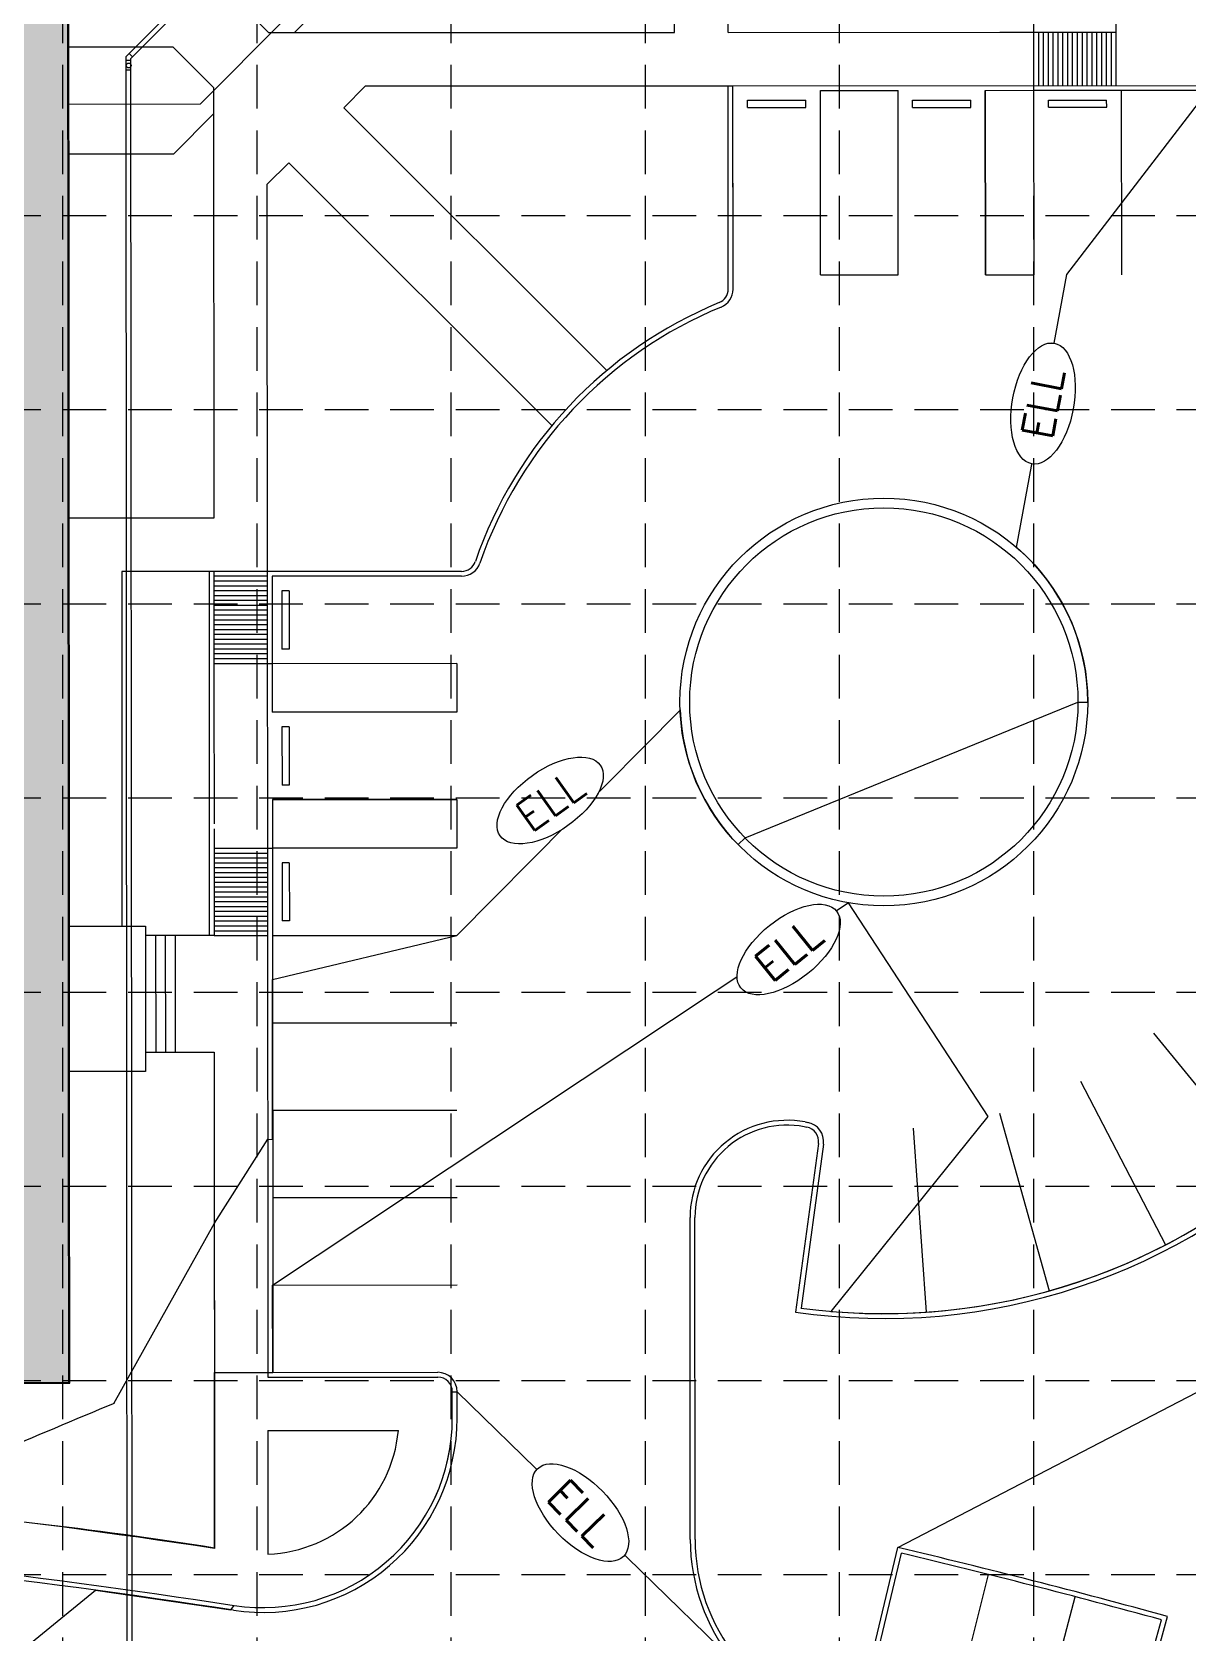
# Model space of a CAD drawing. Header units: feet. Extents: x -4510 to -3228, y -2167 to -1365.
# Drawn here: x -3952.4 to -3833.3, y -1911.6 to -1746.7 of the extents above; entities that cross this region are included whole.
import ezdxf
from ezdxf.enums import TextEntityAlignment as Align

# ---------------------------------------------------------------- set-up
doc = ezdxf.new("R2010")
doc.units = ezdxf.units.FT
doc.header["$LTSCALE"] = 40
doc.header["$MEASUREMENT"] = 0
doc.linetypes.add('HIDDEN', pattern=[0.375, 0.25, -0.125])
for name, color, linetype in [('GRID', 254, 'HIDDEN'), ('P-BLDG', 7, 'CONTINUOUS'), ('P-BLDG-H', 15, 'CONTINUOUS'), ('P-PVMT', 3, 'CONTINUOUS'), ('P-STORM', 3, 'CONTINUOUS'), ('P-STRIPE', 1, 'CONTINUOUS'), ('PC', 43, 'CONTINUOUS')]:
    doc.layers.add(name, color=color, linetype=linetype)
doc.styles.add('L80', font='simplex', dxfattribs={"height": 3.2})

msp = doc.modelspace()

# ---------------------------------------------------------------- linework, layer by layer
at = {"layer": 'GRID', "color": 253, "linetype": 'HIDDEN', "ltscale": 0.45}
for p, q in [((-3949.24, -1385.57), (-3949.24, -2085.65)), ((-3929.24, -1385.57), (-3929.24, -2085.65)), ((-3909.24, -1385.57), (-3909.24, -2085.65)), ((-3889.24, -1385.57), (-3889.24, -2085.65)), ((-4489.24, -1765.57), (-3249.24, -1765.57)), ((-4489.24, -1805.57), (-3249.24, -1805.57)), ((-4489.24, -1865.57), (-3249.24, -1865.57)), ((-4489.24, -1885.57), (-3249.24, -1885.57)), ((-4489.24, -1905.57), (-3249.24, -1905.57))]:
    msp.add_line(p, q, dxfattribs=at)
at = {"layer": 'P-BLDG', "color": 7, "ltscale": 0.2}
for p, q in [((-3935.04, -1754.09, 0.39), (-3926.37, -1745.4, 0.39)), ((-3948.69, -1754.1, 0.39), (-3935.04, -1754.09, 0.39)), ((-3948.7, -1838.78, 0.39), (-3940.7, -1838.77, 0.39)), ((-3940.7, -1838.77, 0.39), (-3940.69, -1853.76, 0.39)), ((-3940.69, -1853.76, 0.39), (-3948.69, -1853.76, 0.39))]:
    msp.add_line(p, q, dxfattribs=at)
at = {"layer": 'P-BLDG', "color": 7}
for points in [[(-3948.6, -1885.76), (-3948.62, -1859.76), (-3948.62, -1859.76), (-3948.64, -1835.76), (-3948.64, -1835.76), (-3948.71, -1731.76)], [(-4068.71, -1734.85), (-4068.69, -1758.85), (-4068.69, -1758.85), (-4068.6, -1885.85), (-4020.6, -1885.82), (-4020.6, -1885.82), (-3996.6, -1885.8), (-3996.6, -1885.8), (-3948.6, -1885.76)]]:
    msp.add_lwpolyline(points, dxfattribs=at)
at = {"layer": 'P-PVMT', "color": 7}
for p, q in [((-3886.2, -1746.72), (-3886.21, -1731.72)), ((-3880.7, -1746.72), (-3880.71, -1737.22)), ((-3840.7, -1746.69), (-3840.7, -1739.63)), ((-3932.2, -1742.6), (-3928.04, -1746.75)), ((-3921.2, -1742.59), (-3925.36, -1746.75)), ((-3928.04, -1746.75), (-3886.2, -1746.72)), ((-3880.7, -1746.72), (-3852.7, -1746.7)), ((-3852.7, -1746.7), (-3840.7, -1746.69)), ((-3849.2, -1752.69), (-3849.2, -1746.69)), ((-3848.7, -1752.19), (-3848.7, -1746.69)), ((-3848.2, -1752.19), (-3848.2, -1746.69)), ((-3847.7, -1752.19), (-3847.7, -1746.69)), ((-3847.2, -1752.19), (-3847.2, -1746.69)), ((-3846.7, -1752.19), (-3846.7, -1746.69)), ((-3846.2, -1752.19), (-3846.2, -1746.69)), ((-3845.7, -1752.19), (-3845.7, -1746.69)), ((-3845.2, -1752.19), (-3845.2, -1746.69)), ((-3844.7, -1752.19), (-3844.7, -1746.69)), ((-3844.2, -1752.19), (-3844.2, -1746.69)), ((-3843.7, -1752.19), (-3843.7, -1746.69)), ((-3843.2, -1752.19), (-3843.2, -1746.69)), ((-3842.7, -1752.19), (-3842.7, -1746.69)), ((-3842.2, -1752.19), (-3842.2, -1746.69)), ((-3841.7, -1752.19), (-3841.7, -1746.69)), ((-3841.2, -1752.19), (-3841.2, -1746.69)), ((-3840.7, -1752.19), (-3840.7, -1746.69)), ((-3937.85, -1748.26), (-3948.7, -1748.25)), ((-3937.85, -1748.26), (-3933.7, -1752.41)), ((-3933.7, -1752.41), (-3933.66, -1796.75)), ((-3920.29, -1754.49), (-3918.05, -1752.24)), ((-3918.05, -1752.24), (-3880.24, -1752.22)), ((-3880.68, -1773.17), (-3880.7, -1752.22)), ((-3880.2, -1752.22), (-3785.7, -1752.15)), ((-3880.18, -1773.17), (-3880.2, -1752.22)), ((-3880.18, -1771.74), (-3880.19, -1752.72)), ((-3849.2, -1752.69), (-3786.2, -1752.65)), ((-3920.29, -1754.49), (-3893.19, -1781.56)), ((-3878.7, -1753.72), (-3872.7, -1753.71)), ((-3878.69, -1754.47), (-3878.7, -1753.72)), ((-3878.69, -1754.47), (-3878.7, -1753.72)), ((-3878.69, -1754.47), (-3872.69, -1754.46)), ((-3872.69, -1754.46), (-3872.7, -1753.71)), ((-3861.69, -1754.45), (-3861.7, -1753.7)), ((-3861.69, -1754.45), (-3861.7, -1753.7)), ((-3861.7, -1753.7), (-3855.7, -1753.7)), ((-3861.69, -1754.45), (-3855.69, -1754.45)), ((-3855.69, -1754.45), (-3855.7, -1753.7)), ((-3847.69, -1754.44), (-3847.7, -1753.69)), ((-3847.69, -1754.44), (-3847.7, -1753.69)), ((-3847.7, -1753.69), (-3841.7, -1753.69)), ((-3847.69, -1754.44), (-3841.69, -1754.44)), ((-3841.69, -1754.44), (-3841.7, -1753.69)), ((-3937.83, -1759.25), (-3933.69, -1755.11)), ((-3937.83, -1759.25), (-3948.69, -1759.28)), ((-3925.94, -1760.15), (-3928.19, -1762.4)), ((-3925.94, -1760.15), (-3898.84, -1787.22)), ((-3928.19, -1762.4), (-3928.16, -1803.78)), ((-3933.66, -1796.75), (-3948.66, -1796.77)), ((-3934.16, -1802.25), (-3943.16, -1802.26)), ((-3943.16, -1802.26), (-3943.13, -1838.78)), ((-3934.16, -1802.25), (-3934.13, -1839.75)), ((-3933.66, -1802.25), (-3933.65, -1813.75)), ((-3908.15, -1802.24), (-3928.16, -1802.25)), ((-3928.16, -1802.25), (-3928.16, -1808.25)), ((-3933.66, -1803.75), (-3933.65, -1813.25)), ((-3908.15, -1802.74), (-3927.66, -1802.75)), ((-3925.91, -1804.25), (-3926.66, -1804.25)), ((-3925.91, -1804.25), (-3926.66, -1804.25)), ((-3926.66, -1804.25), (-3926.65, -1810.25)), ((-3925.91, -1804.25), (-3925.9, -1810.25)), ((-3928.16, -1808.25), (-3928.14, -1828.25)), ((-3925.9, -1810.25), (-3926.65, -1810.25)), ((-3933.65, -1813.75), (-3933.64, -1828.25)), ((-3933.65, -1813.75), (-3933.64, -1828.25)), ((-3925.9, -1818.25), (-3926.65, -1818.25)), ((-3925.9, -1818.25), (-3926.65, -1818.25)), ((-3926.65, -1818.25), (-3926.64, -1824.25)), ((-3925.9, -1818.25), (-3925.89, -1824.25)), ((-3925.89, -1824.25), (-3926.64, -1824.25)), ((-3933.64, -1828.75), (-3933.63, -1839.25)), ((-3933.64, -1828.75), (-3933.63, -1839.75)), ((-3928.14, -1828.25), (-3928.1, -1885.25)), ((-3927.64, -1830.75), (-3927.6, -1884.75)), ((-3925.89, -1832.25), (-3926.64, -1832.25)), ((-3925.89, -1832.25), (-3926.64, -1832.25)), ((-3926.64, -1832.25), (-3926.63, -1838.25)), ((-3925.89, -1832.25), (-3925.88, -1838.25)), ((-3925.88, -1838.25), (-3926.63, -1838.25)), ((-3933.63, -1839.75), (-3940.7, -1839.76)), ((-3939.62, -1851.76), (-3939.63, -1839.76)), ((-3938.62, -1851.76), (-3938.63, -1839.76)), ((-3937.62, -1851.76), (-3937.63, -1839.76)), ((-3940.69, -1851.76), (-3933.62, -1851.75)), ((-3933.62, -1851.75), (-3933.59, -1902.88)), ((-3933.62, -1853.72), (-3933.59, -1902.85)), ((-3871.37, -1861.17), (-3873.75, -1878.55)), ((-3870.88, -1861.24), (-3873.18, -1878.12)), ((-3884.59, -1901.95), (-3884.61, -1868.78)), ((-3884.09, -1901.95), (-3884.11, -1868.78)), ((-3928.1, -1890.75), (-3914.65, -1890.74)), ((-3928.1, -1890.75), (-3928.09, -1903.47)), ((-3867.25, -1919.81), (-3863.2, -1902.78)), ((-3866.77, -1919.92), (-3862.83, -1903.38)), ((-3840.55, -1926.63), (-3836.06, -1910.23)), ((-3840.06, -1926.76), (-3835.44, -1909.88))]:
    msp.add_line(p, q, dxfattribs=at)
at = {"layer": 'P-PVMT', "color": 7, "ltscale": 0.25}
for p, q in [((-3927.6, -1884.75), (-3910.6, -1884.74)), ((-3928.1, -1885.25), (-3910.6, -1885.24)), ((-3909.1, -1889.47), (-3909.1, -1886.74)), ((-3908.6, -1889.47), (-3908.6, -1886.74))]:
    msp.add_line(p, q, dxfattribs=at)
at = {"layer": 'P-PVMT', "color": 7}
for points in [[(-3928.16, -1802.25), (-3934.16, -1802.25)], [(-3928.16, -1802.75), (-3933.66, -1802.75)], [(-3928.16, -1803.25), (-3933.66, -1803.25)], [(-3928.16, -1803.75), (-3933.66, -1803.75)], [(-3927.66, -1802.75), (-3927.65, -1811.75), (-3933.65, -1811.75)], [(-3928.16, -1804.25), (-3933.66, -1804.25)], [(-3928.16, -1804.75), (-3933.66, -1804.75)], [(-3928.16, -1805.25), (-3933.66, -1805.25)], [(-3928.16, -1805.75), (-3933.66, -1805.75)], [(-3928.16, -1806.25), (-3933.66, -1806.25)], [(-3928.16, -1806.75), (-3933.66, -1806.75)], [(-3928.16, -1807.25), (-3933.66, -1807.25)], [(-3928.16, -1807.75), (-3933.66, -1807.75)], [(-3928.16, -1808.25), (-3933.66, -1808.25)], [(-3928.16, -1808.75), (-3933.66, -1808.75)], [(-3928.15, -1809.25), (-3933.65, -1809.25)], [(-3928.15, -1809.75), (-3933.65, -1809.75)], [(-3928.15, -1810.25), (-3933.65, -1810.25)], [(-3928.15, -1810.75), (-3933.65, -1810.75)], [(-3928.15, -1811.25), (-3933.65, -1811.25)], [(-3933.64, -1830.75), (-3927.64, -1830.75)], [(-3933.64, -1831.25), (-3928.14, -1831.25)], [(-3933.64, -1831.75), (-3928.14, -1831.75)], [(-3933.64, -1832.25), (-3928.14, -1832.25)], [(-3933.64, -1832.75), (-3928.14, -1832.75)], [(-3933.64, -1833.25), (-3928.14, -1833.25)], [(-3933.64, -1833.75), (-3928.14, -1833.75)], [(-3933.64, -1834.25), (-3928.14, -1834.25)], [(-3933.64, -1834.75), (-3928.14, -1834.75)], [(-3933.64, -1835.25), (-3928.14, -1835.25)], [(-3933.64, -1835.75), (-3928.14, -1835.75)], [(-3933.64, -1836.25), (-3928.14, -1836.25)], [(-3933.64, -1836.75), (-3928.14, -1836.75)], [(-3933.63, -1837.25), (-3928.13, -1837.25)], [(-3933.63, -1837.75), (-3928.13, -1837.75)], [(-3933.63, -1838.25), (-3928.13, -1838.25)], [(-3933.63, -1838.75), (-3928.13, -1838.75)], [(-3933.63, -1839.25), (-3928.13, -1839.25)], [(-3933.63, -1839.75), (-3928.13, -1839.75)], [(-3933.63, -1839.75), (-3928.13, -1839.75)]]:
    msp.add_lwpolyline(points, dxfattribs=at)
msp.add_lwpolyline([(-3933.59, -1902.88, 0.038874), (-4060, -1893.81), (-4077.59, -1893.89)], format="xyb", dxfattribs=at)
at = {"layer": 'P-PVMT', "color": 7, "ltscale": 0.25}
msp.add_lwpolyline([(-4072.49, -1899.37), (-4059.97, -1899.31, -0.039763), (-3931.57, -1908.76)], format="xyb", dxfattribs=at)
at = {"layer": 'P-PVMT', "color": 7}
msp.add_circle((-3864.65, -1815.7), 20, dxfattribs=at)
msp.add_circle((-3864.65, -1815.7), 20, dxfattribs=at)
for centre, radius, start, end in [((-3882.18, -1773.17), 1.5, 292.3972, 0.0409), ((-3882.18, -1773.17), 2, 292.3972, 0.0409), ((-3864.65, -1815.7), 44.5, 112.3972, 161.0137), ((-3864.65, -1815.7), 44, 112.3972, 161.0137), ((-3908.15, -1800.74), 1.5, 270.0409, 341.0137), ((-3908.15, -1800.74), 2, 270.0409, 341.0137), ((-3874.61, -1868.78), 10, 79.372, 180.0409), ((-3874.61, -1868.78), 9.5, 79.372, 180.0409), ((-3864.65, -1815.7), 44.5, 259.372, 259.7261), ((-3864.65, -1815.7), 44, 259.372, 259.7261), ((-3872.86, -1860.96), 1.5, 352.218, 79.7261), ((-3872.86, -1860.96), 2, 352.218, 79.7261), ((-3928.6, -1889.48), 20, 261.2407, 0.041), ((-3928.6, -1889.48), 19.5, 261.2407, 0.041), ((-3928.6, -1889.48), 14, 272.0876, 354.847), ((-3864.59, -1901.94), 20, 180.0409, 256.7553), ((-3864.59, -1901.94), 19.5, 180.0409, 256.7553), ((-4055.03, -2710.06), 829.76, 74.65434, 76.63264), ((-4055.03, -2710.06), 829.26, 74.68886, 76.59812), ((-3829.19, -1900.72), 29.5, 254.4083, 338.7565)]:
    msp.add_arc(centre, radius, start, end, dxfattribs=at)
at = {"layer": 'P-PVMT', "color": 7, "ltscale": 0.25}
for centre, radius, start, end in [((-3910.6, -1886.74), 2, 0.0409, 90.0409), ((-3910.6, -1886.74), 1.5, 0.0409, 90.0409), ((-4055.03, -2710.06), 810.26, 81.24074, 90.34895)]:
    msp.add_arc(centre, radius, start, end, dxfattribs=at)
at = {"layer": 'P-STORM', "color": 5}
for p, q in [((-3942.7, -1749.2), (-3931.27, -1737.75)), ((-3942.2, -1749.4), (-3931.06, -1738.25)), ((-3942.62, -1862.99), (-3942.7, -1749.2)), ((-3942.2, -1749.63), (-3942.7, -1749.63)), ((-3942.04, -1749.24), (-3942.39, -1748.89)), ((-3942.12, -1862.99), (-3942.2, -1749.4)), ((-3942.19, -1750.63), (-3942.69, -1750.63)), ((-3942.57, -1934.63), (-3942.62, -1862.99)), ((-3942.07, -1934.5), (-3942.12, -1862.99))]:
    msp.add_line(p, q, dxfattribs=at)
msp.add_circle((-3942.44, -1750.13), 0.25, dxfattribs=at)
at = {"layer": 'P-STRIPE', "color": 7, "ltscale": 0.25}
for p, q in [((-3871.19, -1752.71), (-3863.19, -1752.7)), ((-3871.18, -1771.71), (-3871.19, -1752.71)), ((-3863.18, -1771.7), (-3863.19, -1752.7)), ((-3854.2, -1752.7), (-3849.2, -1752.69)), ((-3854.2, -1752.7), (-3854.18, -1771.7)), ((-3854.2, -1752.7), (-3854.18, -1771.7)), ((-3854.2, -1752.7), (-3854.18, -1771.7)), ((-3854.2, -1752.7), (-3854.18, -1771.7)), ((-3854.18, -1771.7), (-3854.2, -1752.7)), ((-3849.18, -1771.69), (-3849.2, -1752.69)), ((-3840.2, -1752.69), (-3840.18, -1771.69)), ((-3871.18, -1771.71), (-3863.18, -1771.7)), ((-3854.18, -1771.7), (-3849.18, -1771.69)), ((-3908.65, -1811.74), (-3927.65, -1811.75)), ((-3927.65, -1811.75), (-3927.65, -1816.75)), ((-3908.65, -1811.74), (-3908.65, -1816.74)), ((-3908.65, -1816.74), (-3927.65, -1816.75)), ((-3927.64, -1825.75), (-3908.64, -1825.74)), ((-3927.64, -1825.75), (-3908.64, -1825.74)), ((-3927.64, -1825.75), (-3908.64, -1825.74)), ((-3927.64, -1825.75), (-3908.64, -1825.74)), ((-3908.64, -1825.74), (-3927.64, -1825.75)), ((-3927.64, -1825.75), (-3927.64, -1830.75)), ((-3908.64, -1825.74), (-3908.64, -1830.74)), ((-3908.64, -1830.74), (-3927.64, -1830.75)), ((-3927.63, -1839.75), (-3908.63, -1839.74)), ((-3927.63, -1848.75), (-3908.63, -1848.74)), ((-3836.86, -1849.81), (-3824.85, -1864.54)), ((-3844.38, -1854.75), (-3835.62, -1871.62)), ((-3927.62, -1857.75), (-3908.62, -1857.74)), ((-3927.62, -1857.75), (-3908.62, -1857.74)), ((-3852.75, -1858.06), (-3847.61, -1876.35)), ((-3861.62, -1859.6), (-3860.3, -1878.55)), ((-3927.61, -1866.75), (-3908.61, -1866.74)), ((-3927.61, -1866.75), (-3908.61, -1866.74)), ((-3927.61, -1875.75), (-3908.61, -1875.74)), ((-3927.61, -1875.75), (-3908.61, -1875.74)), ((-3858.49, -1924), (-3853.88, -1905.57)), ((-3849.77, -1926.23), (-3844.95, -1907.85))]:
    msp.add_line(p, q, dxfattribs=at)
at = {"layer": 'PC', "color": 37}
for p, q in [((-3845.79, -1771.66, 529), (-3831.2, -1752.68, 529)), ((-3850.97, -1799.77, 529), (-3845.79, -1771.66, 529)), ((-3908.63, -1839.74, 529), (-3885.64, -1816.52, 529)), ((-3878.95, -1829.68, 529), (-3844.65, -1815.7, 529)), ((-3844.65, -1815.7, 529), (-3843.65, -1815.7, 529)), ((-3879.67, -1830.38, 529), (-3878.95, -1829.68, 529)), ((-3927.61, -1875.75, 528), (-3868.31, -1836.38, 528)), ((-3868.31, -1836.38, 528), (-3853.92, -1858.38, 528)), ((-3927.63, -1844.29, 529), (-3908.63, -1839.74, 529)), ((-3927.62, -1860.75, 529), (-3927.63, -1844.29, 529)), ((-3853.92, -1858.38, 528), (-3870.1, -1878.47, 528)), ((-3933.61, -1869.39, 529), (-3928.12, -1860.74, 529)), ((-3928.12, -1860.74, 529), (-3927.62, -1860.75, 529)), ((-3943.95, -1887.95, 529), (-3933.61, -1869.39, 529)), ((-3863.2, -1902.78, 527), (-3807.48, -1873.87, 527)), ((-3927.6, -1884.75, 528), (-3927.61, -1875.75, 528)), ((-3933.59, -1902.85, 528), (-3933.6, -1884.75, 528)), ((-3933.6, -1884.75, 528), (-3928.1, -1884.75, 528)), ((-3928.1, -1884.75, 528), (-3927.6, -1884.75, 528)), ((-3909.1, -1889.48, 527), (-3909.1, -1886.74, 527)), ((-3909.1, -1886.74, 527), (-3908.6, -1886.74, 527)), ((-3908.6, -1886.74, 527), (-3880.26, -1914.36, 527)), ((-3867.25, -1919.81, 527), (-3863.2, -1902.78, 527)), ((-3990.41, -1943.52, 527), (-3945.85, -1907.19, 527)), ((-3945.85, -1907.19, 527), (-3931.93, -1909.21, 527)), ((-3931.93, -1909.21, 527), (-3931.57, -1908.76, 527))]:
    msp.add_line(p, q, dxfattribs=at)
for centre, radius, start, end in [((-3864.65, -1815.7, 529), 21, 360, 49.3293), ((-3864.65, -1815.7, 529), 21, 182.2254, 224.3572), ((-3864.65, -1815.7, 528), 63, 265.0424, 315.037), ((-3491.17, -2978.64, 529), 1180.94, 112.54458, 113.83622), ((-3928.6, -1889.48, 527), 19.5, 310.6409, 0), ((-4002.7, -2337.94, 528), 440.55, 80.9737, 83.4427), ((-3928.6, -1889.48, 527), 19.5, 261.2407, 310.6409)]:
    msp.add_arc(centre, radius, start, end, dxfattribs=at)

# ---------------------------------------------------------------- next in the draw order: wipeouts: each hides what was drawn before it
at = {"color": 37}
for points, z in [([(-3851.36, -1784.37), (-3851.41, -1784.66), (-3851.48, -1785.12), (-3851.52, -1785.43), (-3851.55, -1785.9), (-3851.57, -1786.28), (-3851.57, -1786.64), (-3851.56, -1787.13), (-3851.51, -1787.71), (-3851.43, -1788.28), (-3851.35, -1788.66), (-3851.23, -1789.08), (-3851.1, -1789.44), (-3850.98, -1789.73), (-3850.9, -1789.89), (-3850.79, -1790.08), (-3850.69, -1790.24), (-3850.58, -1790.39), (-3850.3, -1790.7), (-3850.03, -1790.91), (-3849.64, -1791.11), (-3849.48, -1791.15), (-3849.22, -1791.19), (-3848.73, -1791.15), (-3848.4, -1791.04), (-3848, -1790.84), (-3847.67, -1790.6), (-3847.43, -1790.39), (-3847.22, -1790.17), (-3846.99, -1789.91), (-3846.72, -1789.56), (-3846.47, -1789.17), (-3846.26, -1788.8), (-3846.04, -1788.37), (-3845.84, -1787.91), (-3845.64, -1787.4), (-3845.51, -1787.02), (-3845.35, -1786.48), (-3845.23, -1785.97), (-3845.14, -1785.57), (-3845.07, -1785.16), (-3844.99, -1784.55), (-3844.94, -1783.82), (-3844.93, -1783.45), (-3844.93, -1783.24), (-3844.95, -1782.71), (-3845, -1782.14), (-3845.07, -1781.64), (-3845.16, -1781.22), (-3845.3, -1780.73), (-3845.49, -1780.26), (-3845.71, -1779.83), (-3845.95, -1779.48), (-3846.46, -1779), (-3846.86, -1778.8), (-3847.01, -1778.76), (-3847.48, -1778.72), (-3847.77, -1778.76), (-3848.1, -1778.86), (-3848.6, -1779.13), (-3848.83, -1779.31), (-3849.12, -1779.56), (-3849.33, -1779.78), (-3849.47, -1779.95), (-3849.82, -1780.4), (-3850.02, -1780.72), (-3850.33, -1781.27), (-3850.48, -1781.56), (-3850.61, -1781.86), (-3850.73, -1782.15), (-3850.86, -1782.49), (-3850.95, -1782.74), (-3851.06, -1783.09), (-3851.14, -1783.39), (-3851.19, -1783.59), (-3851.28, -1783.95), (-3851.33, -1784.2)], 388), ([(-3900.85, -1823.25), (-3901.08, -1823.42), (-3901.45, -1823.71), (-3901.69, -1823.91), (-3902.05, -1824.22), (-3902.32, -1824.48), (-3902.58, -1824.73), (-3902.91, -1825.09), (-3903.28, -1825.54), (-3903.61, -1826.01), (-3903.82, -1826.34), (-3904.03, -1826.73), (-3904.19, -1827.07), (-3904.3, -1827.36), (-3904.35, -1827.53), (-3904.41, -1827.74), (-3904.45, -1827.93), (-3904.48, -1828.11), (-3904.49, -1828.54), (-3904.45, -1828.87), (-3904.3, -1829.28), (-3904.22, -1829.43), (-3904.06, -1829.64), (-3903.68, -1829.95), (-3903.36, -1830.11), (-3902.94, -1830.23), (-3902.53, -1830.29), (-3902.21, -1830.31), (-3901.91, -1830.3), (-3901.57, -1830.27), (-3901.13, -1830.2), (-3900.68, -1830.1), (-3900.27, -1829.99), (-3899.81, -1829.83), (-3899.34, -1829.64), (-3898.85, -1829.41), (-3898.49, -1829.23), (-3898, -1828.95), (-3897.56, -1828.67), (-3897.21, -1828.44), (-3896.88, -1828.2), (-3896.4, -1827.81), (-3895.85, -1827.33), (-3895.59, -1827.07), (-3895.44, -1826.92), (-3895.08, -1826.53), (-3894.72, -1826.08), (-3894.43, -1825.67), (-3894.2, -1825.31), (-3893.96, -1824.86), (-3893.76, -1824.39), (-3893.62, -1823.93), (-3893.55, -1823.51), (-3893.59, -1822.81), (-3893.73, -1822.39), (-3893.81, -1822.25), (-3894.12, -1821.89), (-3894.36, -1821.72), (-3894.67, -1821.57), (-3895.21, -1821.42), (-3895.5, -1821.38), (-3895.88, -1821.36), (-3896.19, -1821.37), (-3896.41, -1821.39), (-3896.97, -1821.48), (-3897.33, -1821.56), (-3897.94, -1821.75), (-3898.25, -1821.86), (-3898.56, -1821.98), (-3898.84, -1822.1), (-3899.18, -1822.26), (-3899.41, -1822.37), (-3899.73, -1822.55), (-3900, -1822.7), (-3900.18, -1822.81), (-3900.49, -1823.01), (-3900.7, -1823.15)], 388), ([(-3876.44, -1838.73), (-3876.66, -1838.91), (-3877.01, -1839.22), (-3877.24, -1839.43), (-3877.58, -1839.76), (-3877.83, -1840.04), (-3878.07, -1840.31), (-3878.38, -1840.69), (-3878.72, -1841.16), (-3879.03, -1841.65), (-3879.21, -1841.99), (-3879.4, -1842.39), (-3879.54, -1842.74), (-3879.63, -1843.04), (-3879.68, -1843.21), (-3879.72, -1843.43), (-3879.74, -1843.61), (-3879.76, -1843.8), (-3879.75, -1844.22), (-3879.68, -1844.56), (-3879.51, -1844.96), (-3879.42, -1845.1), (-3879.25, -1845.3), (-3878.85, -1845.58), (-3878.53, -1845.72), (-3878.1, -1845.82), (-3877.69, -1845.86), (-3877.36, -1845.86), (-3877.07, -1845.83), (-3876.72, -1845.78), (-3876.29, -1845.68), (-3875.85, -1845.55), (-3875.45, -1845.41), (-3875, -1845.23), (-3874.55, -1845.01), (-3874.07, -1844.75), (-3873.72, -1844.55), (-3873.24, -1844.24), (-3872.82, -1843.94), (-3872.49, -1843.68), (-3872.17, -1843.42), (-3871.72, -1843.01), (-3871.2, -1842.49), (-3870.95, -1842.22), (-3870.81, -1842.06), (-3870.48, -1841.64), (-3870.15, -1841.18), (-3869.88, -1840.75), (-3869.68, -1840.37), (-3869.46, -1839.91), (-3869.3, -1839.43), (-3869.19, -1838.96), (-3869.14, -1838.53), (-3869.22, -1837.84), (-3869.39, -1837.43), (-3869.48, -1837.3), (-3869.81, -1836.96), (-3870.05, -1836.8), (-3870.37, -1836.67), (-3870.92, -1836.55), (-3871.22, -1836.53), (-3871.6, -1836.54), (-3871.9, -1836.57), (-3872.12, -1836.6), (-3872.68, -1836.72), (-3873.03, -1836.83), (-3873.63, -1837.05), (-3873.93, -1837.17), (-3874.23, -1837.31), (-3874.51, -1837.45), (-3874.83, -1837.63), (-3875.06, -1837.76), (-3875.37, -1837.96), (-3875.63, -1838.13), (-3875.8, -1838.24), (-3876.09, -1838.46), (-3876.3, -1838.61)], 528), ([(-3893.64, -1896.97), (-3893.84, -1896.77), (-3894.18, -1896.45), (-3894.42, -1896.24), (-3894.78, -1895.94), (-3895.08, -1895.71), (-3895.37, -1895.5), (-3895.78, -1895.23), (-3896.28, -1894.93), (-3896.8, -1894.67), (-3897.15, -1894.52), (-3897.57, -1894.37), (-3897.93, -1894.27), (-3898.24, -1894.21), (-3898.42, -1894.18), (-3898.64, -1894.16), (-3898.82, -1894.15), (-3899.01, -1894.15), (-3899.43, -1894.21), (-3899.76, -1894.3), (-3900.14, -1894.51), (-3900.27, -1894.61), (-3900.45, -1894.81), (-3900.7, -1895.23), (-3900.8, -1895.57), (-3900.86, -1896.01), (-3900.86, -1896.42), (-3900.82, -1896.74), (-3900.77, -1897.03), (-3900.69, -1897.37), (-3900.55, -1897.79), (-3900.38, -1898.22), (-3900.2, -1898.6), (-3899.97, -1899.03), (-3899.71, -1899.46), (-3899.41, -1899.91), (-3899.17, -1900.24), (-3898.82, -1900.68), (-3898.47, -1901.07), (-3898.19, -1901.38), (-3897.9, -1901.67), (-3897.44, -1902.08), (-3896.87, -1902.55), (-3896.58, -1902.77), (-3896.41, -1902.89), (-3895.97, -1903.18), (-3895.47, -1903.46), (-3895.02, -1903.69), (-3894.62, -1903.86), (-3894.14, -1904.02), (-3893.64, -1904.15), (-3893.17, -1904.21), (-3892.74, -1904.21), (-3892.06, -1904.07), (-3891.67, -1903.86), (-3891.54, -1903.76), (-3891.24, -1903.4), (-3891.11, -1903.14), (-3891, -1902.81), (-3890.94, -1902.25), (-3890.95, -1901.95), (-3890.99, -1901.58), (-3891.05, -1901.28), (-3891.1, -1901.06), (-3891.28, -1900.52), (-3891.42, -1900.17), (-3891.69, -1899.6), (-3891.85, -1899.31), (-3892.02, -1899.03), (-3892.19, -1898.77), (-3892.39, -1898.46), (-3892.55, -1898.25), (-3892.77, -1897.96), (-3892.96, -1897.72), (-3893.1, -1897.56), (-3893.34, -1897.29), (-3893.51, -1897.1)], 388)]:
    msp.add_wipeout(points, dxfattribs=at).translate(0, 0, z).dxf.layer = 'PC'

# ---------------------------------------------------------------- next in the draw order: linework, layer by layer
at = {"layer": 'GRID', "color": 253, "linetype": 'HIDDEN', "ltscale": 0.45}
msp.add_line((-4489.24, -1825.57), (-3249.24, -1825.57), dxfattribs=at)
at = {"layer": 'PC', "color": 37}
for centre, major_axis in [((-3848.25, -1784.95, 388), (1.16, 6.21)), ((-3899.02, -1825.84, 388), (5.16, 3.65)), ((-3874.45, -1841.19, 528), (4.93, 3.96)), ((-3895.9, -1899.19, 388), (4.42, -4.52))]:
    msp.add_ellipse(centre, major_axis=major_axis, ratio=0.501048, dxfattribs=at)

# ---------------------------------------------------------------- next in the draw order: texts
at = {"layer": 'PC', "color": 37, "style": 'L80'}
for rotation, p in [(79.4185, (-3848.25, -1784.95, 388)), (35.2714, (-3899.02, -1825.84, 388)), (38.7876, (-3874.45, -1841.19, 528)), (314.35, (-3895.9, -1899.19, 388))]:
    msp.add_attdef('ELL', text='', height=3.2, rotation=rotation, dxfattribs=at).set_placement(p, align=Align.MIDDLE_CENTER)

# ---------------------------------------------------------------- next in the draw order: wipeouts: each hides what was drawn before it
at = {"color": 37}
for points, z in [([(-3851.36, -1784.37), (-3851.41, -1784.66), (-3851.48, -1785.12), (-3851.51, -1785.43), (-3851.55, -1785.9), (-3851.57, -1786.28), (-3851.57, -1786.64), (-3851.56, -1787.13), (-3851.51, -1787.71), (-3851.42, -1788.28), (-3851.34, -1788.66), (-3851.23, -1789.08), (-3851.1, -1789.44), (-3850.98, -1789.73), (-3850.9, -1789.89), (-3850.79, -1790.08), (-3850.69, -1790.24), (-3850.58, -1790.39), (-3850.29, -1790.7), (-3850.03, -1790.91), (-3849.64, -1791.11), (-3849.48, -1791.15), (-3849.22, -1791.19), (-3848.73, -1791.15), (-3848.39, -1791.04), (-3848, -1790.84), (-3847.66, -1790.6), (-3847.42, -1790.39), (-3847.21, -1790.17), (-3846.99, -1789.91), (-3846.72, -1789.56), (-3846.47, -1789.17), (-3846.25, -1788.8), (-3846.04, -1788.37), (-3845.83, -1787.91), (-3845.64, -1787.4), (-3845.51, -1787.02), (-3845.35, -1786.48), (-3845.22, -1785.97), (-3845.14, -1785.57), (-3845.07, -1785.16), (-3844.99, -1784.55), (-3844.93, -1783.82), (-3844.92, -1783.45), (-3844.92, -1783.24), (-3844.94, -1782.71), (-3844.99, -1782.14), (-3845.07, -1781.64), (-3845.16, -1781.22), (-3845.3, -1780.73), (-3845.48, -1780.26), (-3845.7, -1779.83), (-3845.95, -1779.48), (-3846.45, -1779), (-3846.85, -1778.8), (-3847.01, -1778.76), (-3847.48, -1778.72), (-3847.77, -1778.76), (-3848.1, -1778.86), (-3848.59, -1779.13), (-3848.83, -1779.31), (-3849.11, -1779.56), (-3849.32, -1779.78), (-3849.47, -1779.95), (-3849.81, -1780.4), (-3850.01, -1780.72), (-3850.33, -1781.27), (-3850.47, -1781.56), (-3850.61, -1781.86), (-3850.73, -1782.15), (-3850.85, -1782.49), (-3850.94, -1782.74), (-3851.05, -1783.09), (-3851.14, -1783.39), (-3851.19, -1783.59), (-3851.27, -1783.95), (-3851.33, -1784.2)], 388), ([(-3876.44, -1838.73), (-3876.66, -1838.91), (-3877.01, -1839.22), (-3877.24, -1839.43), (-3877.58, -1839.76), (-3877.83, -1840.04), (-3878.07, -1840.31), (-3878.38, -1840.69), (-3878.72, -1841.16), (-3879.03, -1841.65), (-3879.21, -1841.99), (-3879.4, -1842.39), (-3879.54, -1842.74), (-3879.63, -1843.04), (-3879.68, -1843.21), (-3879.72, -1843.43), (-3879.74, -1843.61), (-3879.76, -1843.8), (-3879.75, -1844.22), (-3879.68, -1844.56), (-3879.51, -1844.96), (-3879.42, -1845.1), (-3879.25, -1845.3), (-3878.85, -1845.58), (-3878.53, -1845.72), (-3878.1, -1845.82), (-3877.69, -1845.86), (-3877.36, -1845.86), (-3877.07, -1845.83), (-3876.72, -1845.78), (-3876.29, -1845.68), (-3875.85, -1845.55), (-3875.45, -1845.41), (-3875, -1845.23), (-3874.55, -1845.01), (-3874.07, -1844.75), (-3873.72, -1844.55), (-3873.24, -1844.24), (-3872.82, -1843.94), (-3872.49, -1843.68), (-3872.17, -1843.42), (-3871.72, -1843.01), (-3871.2, -1842.49), (-3870.95, -1842.22), (-3870.81, -1842.06), (-3870.48, -1841.64), (-3870.15, -1841.18), (-3869.88, -1840.75), (-3869.68, -1840.37), (-3869.46, -1839.91), (-3869.3, -1839.43), (-3869.19, -1838.96), (-3869.14, -1838.53), (-3869.22, -1837.84), (-3869.39, -1837.43), (-3869.48, -1837.3), (-3869.81, -1836.96), (-3870.05, -1836.8), (-3870.37, -1836.67), (-3870.92, -1836.55), (-3871.22, -1836.53), (-3871.6, -1836.54), (-3871.9, -1836.57), (-3872.12, -1836.6), (-3872.68, -1836.72), (-3873.03, -1836.83), (-3873.63, -1837.05), (-3873.93, -1837.17), (-3874.23, -1837.31), (-3874.51, -1837.45), (-3874.83, -1837.63), (-3875.06, -1837.76), (-3875.37, -1837.96), (-3875.63, -1838.13), (-3875.8, -1838.24), (-3876.09, -1838.46), (-3876.3, -1838.61)], 528)]:
    msp.add_wipeout(points, dxfattribs=at).translate(0, 0, z).dxf.layer = 'PC'

# ---------------------------------------------------------------- next in the draw order: hatches: boundary and pattern name
at = {"layer": 'P-BLDG-H'}
h = msp.add_hatch(color=7, dxfattribs=at)
h.paths.add_polyline_path([(-3948.6, -1885.76), (-3948.62, -1859.76), (-3948.64, -1835.76), (-3948.71, -1731.76), (-3844.71, -1731.69), (-3820.71, -1731.67), (-3794.71, -1731.66), (-3794.74, -1683.66), (-3794.76, -1659.66), (-3794.8, -1611.66), (-3921.8, -1611.75), (-3945.8, -1611.76), (-4068.8, -1611.85), (-4068.71, -1734.85), (-4068.69, -1758.85), (-4068.6, -1885.85), (-4020.6, -1885.82), (-3996.6, -1885.8)])
h.paths.add_polyline_path([(-3958.61, -1875.77), (-3958.62, -1859.77), (-3958.64, -1835.77), (-3958.72, -1721.77), (-3844.72, -1721.69), (-3820.72, -1721.67), (-3804.72, -1721.66), (-3804.74, -1683.66), (-3804.76, -1659.66), (-3804.79, -1621.66), (-3921.79, -1621.75), (-3945.79, -1621.76), (-4058.79, -1621.84), (-4058.71, -1734.84), (-4058.69, -1758.84), (-4058.61, -1875.84), (-4020.61, -1875.82), (-3996.61, -1875.8)], flags=16)

# ---------------------------------------------------------------- next in the draw order: linework, layer by layer
at = {"layer": 'GRID', "color": 253, "linetype": 'HIDDEN', "ltscale": 0.45}
for p, q in [((-3869.24, -1385.57), (-3869.24, -2085.65)), ((-3849.24, -1385.57), (-3849.24, -2085.65)), ((-4489.24, -1785.57), (-3249.24, -1785.57)), ((-4489.24, -1845.57), (-3249.24, -1845.57))]:
    msp.add_line(p, q, dxfattribs=at)
at = {"layer": 'P-BLDG', "color": 7}
msp.add_lwpolyline([(-3948.5, -1885.86), (-3948.52, -1859.76), (-3948.54, -1835.76), (-3948.61, -1731.86), (-3844.71, -1731.79), (-3820.71, -1731.77), (-3794.61, -1731.76), (-3794.64, -1683.66), (-3794.66, -1659.66), (-3794.7, -1611.56), (-3921.8, -1611.65), (-3945.8, -1611.66), (-4068.9, -1611.75), (-4068.81, -1734.85), (-4068.79, -1758.85), (-4068.7, -1885.95), (-4020.6, -1885.92), (-3996.6, -1885.9)], close=True, dxfattribs=at)
at = {"layer": 'P-PVMT', "color": 7}
msp.add_circle((-3864.65, -1815.7), 21, dxfattribs=at)
for radius, start, end in [(63.5, 261.7669, 8.3149), (63, 262.2103, 7.8637)]:
    msp.add_arc((-3864.65, -1815.7), radius, start, end, dxfattribs=at)
at = {"layer": 'PC', "color": 37}
for centre, major_axis in [((-3848.25, -1784.95, 388), (1.16, 6.21)), ((-3874.45, -1841.19, 528), (4.93, 3.96))]:
    msp.add_ellipse(centre, major_axis=major_axis, ratio=0.501048, dxfattribs=at)

# ---------------------------------------------------------------- next in the draw order: texts
at = {"layer": 'PC', "color": 37, "style": 'L80'}
for rotation, p in [(79.4185, (-3848.25, -1784.95, 388)), (38.7876, (-3874.45, -1841.19, 528))]:
    msp.add_attdef('ELL', text='', height=3.2, rotation=rotation, dxfattribs=at).set_placement(p, align=Align.MIDDLE_CENTER)

doc.saveas('drawing.dxf')
